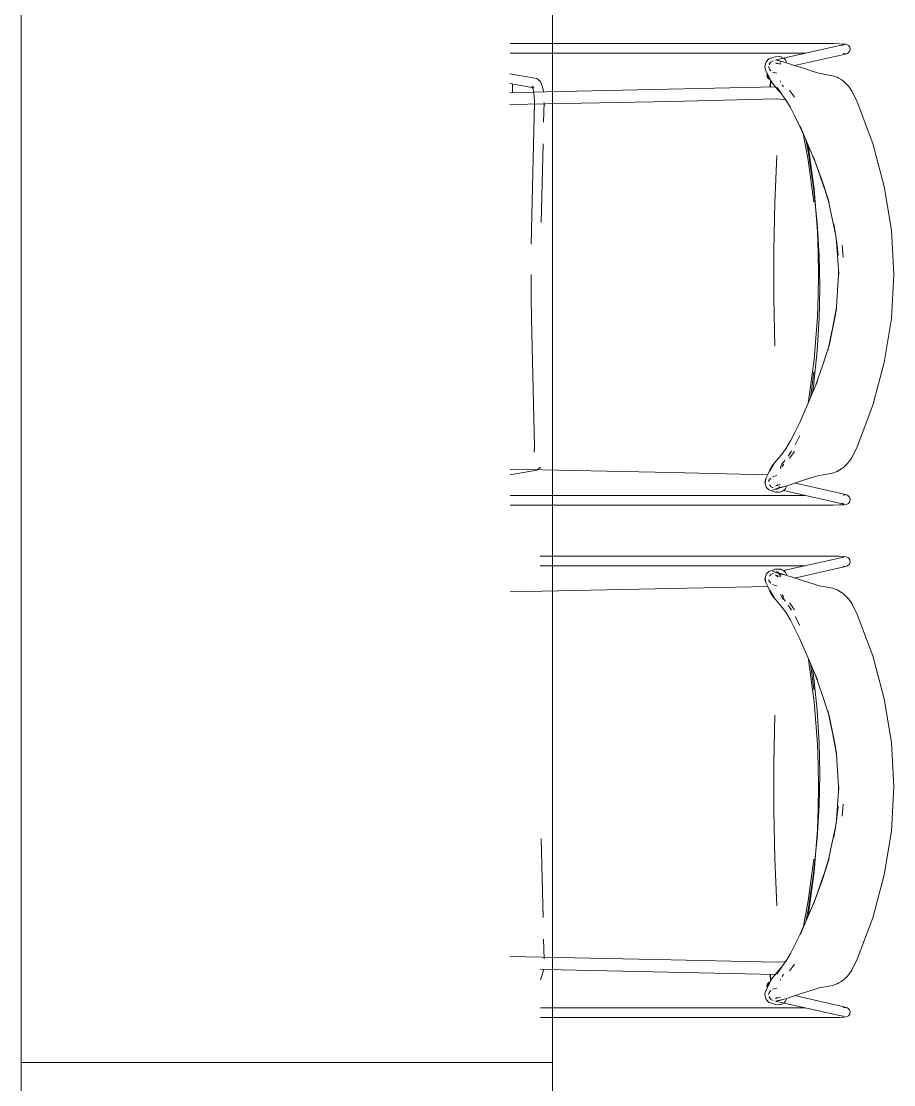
# Model space of a CAD drawing. Header units: millimetres. Extents: x 155927 to 317870, y -36033 to 97293.
# Drawn here: x 181069 to 182054, y 20956 to 22156 of the extents above; entities that cross this region are included whole.
import ezdxf

# ---------------------------------------------------------------- set-up
doc = ezdxf.new("R2010")
doc.units = ezdxf.units.MM
doc.header["$MEASUREMENT"] = 0
doc.layers.add('G-IMPT', color=8, linetype='CONTINUOUS', lineweight=9)
doc.layers.add('I-FURN', color=8, linetype='CONTINUOUS', lineweight=9)

msp = doc.modelspace()

# ---------------------------------------------------------------- linework, layer by layer
at = {"layer": 'G-IMPT'}
for p, q in [((181620.6, 22131.3), (181979.2, 22131.3)), ((181924.2, 22113.7), (181997.7, 22130.2)), ((181985.5, 22131.3), (181979.2, 22131.3)), ((181985.5, 22131.3), (181992.7, 22131.1)), ((181992.7, 22131.1), (181997.9, 22130.8)), ((181997.7, 22130.2), (181995.5, 22129.2)), ((181995.7, 22129.4), (181995.5, 22129.2)), ((181997.9, 22130.8), (182000.3, 22130.5)), ((182000.3, 22130.5), (182002.7, 22129.3)), ((182002.7, 22129.3), (182004.2, 22127.2)), ((181620.6, 22120.5), (181954.2, 22120.5)), ((181920.5, 22116.5), (181917.3, 22115.5)), ((181920.5, 22116.5), (181924.6, 22116.7)), ((181926.3, 22116.4), (181924.6, 22116.7)), ((181926.3, 22116.4), (181926.6, 22116.4)), ((181926.6, 22116.4), (181929.5, 22114.9)), ((181999.2, 22119.4), (181941.7, 22106.5)), ((181996.9, 22120.1), (181999.5, 22119.7)), ((181997.1, 22120), (181999.5, 22119.7)), ((181999.2, 22119.4), (182001.7, 22120.2)), ((182003.5, 22122), (182001.7, 22120.2)), ((182001.7, 22120.2), (182002, 22120.5)), ((182003.5, 22122), (182003.8, 22122.4)), ((182004.5, 22124.5), (182003.8, 22122.4)), ((182004.5, 22124.5), (182004.2, 22127.2)), ((181909.5, 22109.6), (181908.3, 22105.3)), ((181909.1, 22101.3), (181908.3, 22105.3)), ((181909.9, 22110.9), (181909.5, 22109.6)), ((181913, 22114.1), (181909.9, 22110.9)), ((181912.5, 22105.6), (181912.7, 22105)), ((181913.1, 22103.1), (181912.7, 22105)), ((181913, 22114.1), (181917.3, 22115.5)), ((181914.2, 22109.2), (181913.1, 22107.5)), ((181913.1, 22107.5), (181913.8, 22108.6)), ((181913.3, 22108.1), (181915.4, 22110.8)), ((181914.2, 22109.2), (181913.8, 22108.6)), ((181917.7, 22111.9), (181916.1, 22111.1)), ((181917.3, 22111.5), (181916.1, 22111.1)), ((181927.7, 22111.1), (181920.2, 22112.9)), ((181920.2, 22112.9), (181928.4, 22110.8)), ((181920.3, 22109.7), (181922.4, 22108.7)), ((181920.3, 22109.7), (181925.8, 22108.1)), ((181921.3, 22113.1), (181923.2, 22113.5)), ((181924.8, 22111.9), (181921.6, 22113.5)), ((181923.7, 22112.1), (181921.6, 22113.5)), ((181922.7, 22108.4), (181921.6, 22109.4)), ((181921.6, 22109.4), (181922.4, 22108.7)), ((181922.7, 22108.4), (181922.1, 22109.1)), ((181924.8, 22111.9), (181922.6, 22112.7)), ((181922.6, 22112.7), (181928.4, 22110.8)), ((181923.7, 22112.1), (181924.2, 22111.7)), ((181926.1, 22108.9), (181925.4, 22110.3)), ((181927.7, 22111.1), (181939.5, 22107.3)), ((181929.7, 22114.8), (181929.5, 22114.9)), ((181929.7, 22114.8), (181931.6, 22112.9)), ((181932.7, 22110.4), (181931.6, 22112.9)), ((181931.7, 22112.7), (181931.6, 22112.9)), ((181932.8, 22110.3), (181931.6, 22112.9)), ((181931.7, 22112.7), (181932.8, 22110.3)), ((181932.7, 22110.4), (181932.8, 22110.3)), ((181939.5, 22107.3), (181952, 22103.4)), ((181650.8, 22092), (181620.3, 22097.3)), ((181909.1, 22101.3), (181913.5, 22092.8)), ((181914.8, 22090), (181912.5, 22094.8)), ((181912.5, 22094.8), (181913.5, 22092.8)), ((181913.4, 22102.5), (181913.1, 22103.1)), ((181913.4, 22102.5), (181915, 22100.7)), ((181917, 22099.2), (181921.7, 22097.9)), ((181952, 22103.4), (181963.9, 22099.5)), ((181969.6, 22097.8), (181963.9, 22099.5)), ((181978.8, 22096.2), (181969.6, 22097.8)), ((181978.8, 22096.2), (181984.8, 22095.1)), ((181989.8, 22093.3), (181984.8, 22095.1)), ((181989.8, 22093.3), (181992, 22092.1)), ((181994.6, 22090.6), (181992, 22092.1)), ((181647.6, 22081.5), (181620.3, 22086.3)), ((181623.2, 22085.8), (181623.2, 22075.7)), ((181647.1, 22078.5), (181645.5, 22083.1)), ((181645.5, 22083.1), (181647, 22081.2)), ((181647.6, 22081.5), (181645.7, 22082.4)), ((181645.7, 22082.4), (181647, 22081.2)), ((181650.8, 22092), (181652.9, 22090.5)), ((181652.9, 22090.5), (181655, 22088.6)), ((181655.9, 22086.4), (181655, 22088.6)), ((181657.8, 22080.9), (181655.9, 22086.4)), ((181658.3, 22076.7), (181657.8, 22080.9)), ((181920.7, 22082.5), (181747.7, 22078.7)), ((181914.2, 22082.3), (181914.6, 22090.4)), ((181915, 22089.6), (181914.6, 22082.3)), ((181915, 22089.6), (181914.7, 22083.4)), ((181914.8, 22090), (181916.7, 22086.9)), ((181916.7, 22086.9), (181921, 22081.5)), ((181923.9, 22078.3), (181921, 22081.5)), ((181921.9, 22082.3), (181927, 22074.5)), ((181921.9, 22082.3), (181927.5, 22074.1)), ((181926.2, 22087.9), (181925.6, 22089.3)), ((181927.9, 22084.7), (181928.9, 22083.1)), ((181929.3, 22082.5), (181928.9, 22083.1)), ((181995, 22090.3), (181994.6, 22090.6)), ((181995, 22090.3), (181997, 22088.8)), ((181997, 22088.8), (181999.4, 22086.6)), ((181999.4, 22086.6), (182001.2, 22084.7)), ((182003, 22082.7), (182001.2, 22084.7)), ((182006.4, 22077.8), (182003, 22082.7)), ((181620.3, 22075.9), (181661.2, 22076.8)), ((181648, 22071.6), (181647.1, 22078.5)), ((181648.1, 22065.2), (181648, 22071.6)), ((181661.2, 22076.8), (181747.7, 22078.7)), ((181921.2, 22068.8), (181802.4, 22066.1)), ((181929.6, 22068.4), (181921.2, 22068.8)), ((181923.9, 22078.3), (181927.5, 22074.1)), ((181927, 22074.5), (181932.4, 22067.2)), ((181932.5, 22067.7), (181929.6, 22068.4)), ((181936.3, 22078.6), (181936.7, 22078.1)), ((181936.7, 22078.1), (181941.9, 22070.8)), ((182006.4, 22077.8), (182006.6, 22077.5)), ((182009.7, 22071.9), (182006.6, 22077.5)), ((182012.6, 22065.5), (182009.7, 22071.9)), ((181620.3, 22062.5), (181802.4, 22066.1)), ((181648.1, 22065.2), (181644.9, 21921)), ((181648.3, 22064.9), (181644.9, 21921)), ((181659, 22064.8), (181658.5, 22042.7)), ((181937.3, 22059), (181931.9, 22067.9)), ((181932.4, 22067.2), (181931.9, 22067.9)), ((181942.7, 22048.5), (181937.3, 22059)), ((182030.2, 22018.6), (182012.6, 22065.5)), ((181942.7, 22048.5), (181948, 22037.9)), ((181952.1, 22028.6), (181948, 22037.9)), ((181952.1, 22028.6), (181948.1, 22038)), ((181965.3, 21998), (181948.1, 22038)), ((181957.3, 21999.6), (181951.5, 22029.9)), ((181951.5, 22029.9), (181957.3, 21999.7)), ((181957.5, 22007.8), (181954.5, 22022.9)), ((181658, 22018.3), (181655.9, 21929.4)), ((181957.5, 22014.2), (181956.9, 22017.3)), ((181963.9, 21966.9), (181957.5, 22014.2)), ((182043.2, 21970.2), (182030.2, 22018.6)), ((181921.7, 22005.1), (181919.6, 21951.9)), ((181963.8, 21952.5), (181957.3, 21999.7)), ((181957.3, 21999.6), (181963.8, 21952.5)), ((181957.5, 22007.8), (181963.4, 21968.7)), ((181963.1, 22003.7), (181965.3, 21998)), ((181963.1, 22003.7), (181965.2, 21998)), ((181965.2, 21998), (181973.2, 21976.5)), ((181965.3, 21998), (181979.4, 21956.8)), ((181965.3, 21998), (181973.2, 21976.5)), ((181979.4, 21956.8), (181973.2, 21976.5)), ((181973.2, 21976.5), (181979.2, 21956.8)), ((181963.4, 21968.7), (181967.5, 21928.9)), ((181967.8, 21919), (181963.9, 21966.9)), ((182043.2, 21970.2), (182051.3, 21920.8)), ((181918.6, 21897.9), (181919.6, 21951.9)), ((181980.8, 21951.6), (181979.2, 21956.8)), ((181988.6, 21914.3), (181979.4, 21956.8)), ((181979.4, 21956.8), (181980.8, 21951.6)), ((181967.5, 21928.9), (181969.6, 21891.8)), ((181986.2, 21928.1), (181987.5, 21920.9)), ((181986.2, 21928.1), (181988.3, 21914)), ((181644.8, 21920.9), (181644.6, 21905.1)), ((181967.8, 21919), (181968.7, 21895)), ((181988.3, 21914), (181989.9, 21903)), ((181988.6, 21914.3), (181991, 21892.7)), ((181988.6, 21914.3), (181989.9, 21903)), ((182053.9, 21870.9), (182051.3, 21920.8)), ((181991.7, 21870.9), (181989.4, 21907.9)), ((181989.4, 21907.9), (181989.9, 21903)), ((181991, 21892.7), (181989.9, 21903)), ((181996.4, 21893.8), (181995.8, 21904)), ((181995.8, 21904), (181996.6, 21890.4)), ((181918.6, 21897.9), (181918.6, 21843.9)), ((181968.7, 21895), (181969, 21870.9)), ((181969.6, 21891.8), (181969.9, 21875.5)), ((181991.7, 21870.9), (181991.5, 21878.4)), ((181991.6, 21870.9), (181991.5, 21878.4)), ((181644.5, 21845.8), (181644.3, 21870.9)), ((181969, 21870.9), (181968.7, 21846.8)), ((181969.9, 21875.5), (181970.3, 21856.7)), ((181989.2, 21834), (181991.6, 21870.9)), ((182053.9, 21870.9), (182051.3, 21821)), ((181969.9, 21837.8), (181970.3, 21856.7)), ((181644.9, 21821), (181644.5, 21845.8)), ((181919.6, 21790), (181918.6, 21843.9)), ((181967.8, 21822.8), (181968.7, 21846.8)), ((181969.9, 21837.8), (181969.6, 21821.6)), ((181989.4, 21834), (181988.2, 21827.6)), ((181989.2, 21834), (181988.7, 21828.6)), ((181989.4, 21834), (181989, 21830.5)), ((181648.1, 21676.7), (181644.9, 21821)), ((181963.9, 21775), (181967.8, 21822.8)), ((181967.5, 21784.5), (181969.6, 21821.6)), ((181979.4, 21785), (181988.6, 21827.5)), ((181988.2, 21827.6), (181981.3, 21792.1)), ((181981.3, 21792.1), (181988.6, 21827.5)), ((182043.2, 21771.6), (182051.3, 21821)), ((181981.3, 21792.1), (181979, 21785.1)), ((181979.4, 21785), (181981.3, 21792.1)), ((181967.5, 21784.5), (181963.4, 21744.7)), ((181973.8, 21768.9), (181979, 21785.1)), ((181963.9, 21775), (181957.5, 21727.7)), ((181973.8, 21768.9), (181965.3, 21743.9)), ((182030.2, 21723.2), (182043.2, 21771.6)), ((181959.7, 21731.3), (181963.8, 21760.9)), ((181959.7, 21731.3), (181963.8, 21760.9)), ((181948, 21703.9), (181967.8, 21750.3)), ((181962.2, 21737.1), (181963.4, 21744.7)), ((181965.3, 21743.9), (181967.8, 21750.3)), ((181957.5, 21727.7), (181957.1, 21725.1)), ((182030.2, 21723.2), (182012.6, 21676.4)), ((181948, 21703.9), (181942.7, 21693.3)), ((181942.7, 21693.3), (181937.3, 21682.9)), ((181942.5, 21678.5), (181948, 21688.9)), ((181948, 21688.9), (181943, 21679.4)), ((181648.1, 21676.7), (181648, 21670.3)), ((181927, 21667.3), (181932.4, 21674.6)), ((181931.9, 21673.9), (181937.3, 21682.9)), ((181931.9, 21673.9), (181932.4, 21674.6)), ((181942.5, 21678.5), (181943, 21679.4)), ((182012.6, 21676.4), (182009.7, 21670)), ((181916.7, 21654.9), (181921, 21660.4)), ((181921, 21660.4), (181923.9, 21663.6)), ((181927, 21667.3), (181923.9, 21663.6)), ((181929.2, 21658.4), (181931.2, 21661.5)), ((181930.8, 21660.9), (181929.2, 21658.4)), ((181930.8, 21660.9), (181931.2, 21661.5)), ((181934.5, 21665.7), (181938.4, 21671.7)), ((181934.5, 21665.7), (181937.2, 21669.7)), ((181936.3, 21663.2), (181936.7, 21663.7)), ((181941.9, 21671), (181936.7, 21663.7)), ((181938.4, 21671.7), (181937.2, 21669.7)), ((182003, 21659.2), (182006.4, 21664)), ((182006.6, 21664.3), (182006.4, 21664)), ((182006.6, 21664.3), (182009.7, 21670)), ((181802.4, 21647.2), (181620.6, 21650.9)), ((181620.6, 21644.6), (181650.8, 21649.9)), ((181652.9, 21651.3), (181650.8, 21649.9)), ((181655, 21653.3), (181652.9, 21651.3)), ((181914.8, 21651.8), (181912.2, 21645.7)), ((181918.8, 21657.3), (181914, 21649)), ((181916.5, 21653.7), (181914, 21649)), ((181914.8, 21651.8), (181916.7, 21654.9)), ((181916.5, 21653.7), (181918.8, 21657.3)), ((181925.9, 21653.4), (181927.9, 21657.2)), ((181927.6, 21656.6), (181925.9, 21653.4)), ((181926.8, 21653), (181926, 21651.8)), ((181927.6, 21656.6), (181929.3, 21659.3)), ((181927.6, 21656.6), (181928.9, 21658.8)), ((181927.6, 21656.6), (181927.9, 21657.2)), ((181927.7, 21654.2), (181929.8, 21656.7)), ((181928.9, 21658.8), (181929.3, 21659.3)), ((181984.8, 21646.7), (181989.8, 21648.5)), ((181995, 21651.5), (181989.8, 21648.5)), ((181992, 21649.7), (181989.8, 21648.5)), ((181990.8, 21649.1), (181989.8, 21648.5)), ((181990.8, 21649.1), (181995, 21651.5)), ((181994.6, 21651.3), (181992, 21649.7)), ((181995, 21651.5), (181994.6, 21651.3)), ((181995, 21651.5), (181997, 21653)), ((181997, 21653), (181998.9, 21654.8)), ((181999.4, 21655.2), (181998.9, 21654.8)), ((181999.4, 21655.2), (182001.2, 21657.1)), ((182003, 21659.2), (182001.2, 21657.1)), ((181911.8, 21644.8), (181802.4, 21647.2)), ((181908.3, 21636.5), (181909.6, 21640.2)), ((181908.3, 21636.5), (181909.5, 21632.3)), ((181908.8, 21635.1), (181909.6, 21640.2)), ((181908.8, 21635.1), (181909.2, 21639.7)), ((181909.2, 21639.7), (181912.2, 21645.7)), ((181912.7, 21636.8), (181912.9, 21638.4)), ((181913.4, 21639.4), (181912.9, 21638.4)), ((181913.4, 21639.4), (181914.9, 21641)), ((181916.9, 21642.6), (181921.7, 21643.9)), ((181952, 21638.5), (181930.8, 21631.7)), ((181963.9, 21642.3), (181952, 21638.5)), ((181969.6, 21644), (181963.9, 21642.3)), ((181969.6, 21644), (181978.8, 21645.6)), ((181978.8, 21645.6), (181984.8, 21646.7)), ((181909.5, 21632.3), (181909.9, 21630.9)), ((181909.9, 21630.9), (181913, 21627.7)), ((181917.3, 21626.3), (181913, 21627.7)), ((181913.5, 21633.3), (181915.5, 21631)), ((181917.3, 21630.3), (181916, 21630.8)), ((181916, 21630.8), (181917.7, 21630)), ((181917, 21627.5), (181924.8, 21629.9)), ((181917, 21627.5), (181922.6, 21629.1)), ((181917.3, 21626.3), (181920.5, 21625.3)), ((181920.2, 21629), (181928.4, 21631.1)), ((181920.2, 21629), (181927.1, 21630.7)), ((181920.4, 21632.2), (181925.8, 21633.7)), ((181920.4, 21632.2), (181922.7, 21633.4)), ((181920.5, 21625.3), (181923.3, 21625.2)), ((181923.2, 21628.4), (181921.3, 21628.8)), ((181921.6, 21632.4), (181923.1, 21633.8)), ((181921.6, 21632.4), (181922.7, 21633.4)), ((181921.6, 21628.4), (181924.8, 21629.9)), ((181921.6, 21628.4), (181923.7, 21629.7)), ((181923.1, 21633.8), (181922.1, 21632.8)), ((181922.6, 21629.1), (181930.8, 21631.7)), ((181923.3, 21625.2), (181924.6, 21625.1)), ((181923.7, 21629.7), (181925.4, 21631.5)), ((181926.3, 21625.4), (181924.6, 21625.1)), ((181926.3, 21625.4), (181929.7, 21627.1)), ((181926.3, 21625.4), (181929.5, 21626.9)), ((181926.3, 21625.4), (181926.6, 21625.5)), ((181929.7, 21627.1), (181926.6, 21625.5)), ((181928.4, 21631.1), (181927.1, 21630.7)), ((181929.5, 21626.9), (181931.6, 21629)), ((181931.2, 21628.7), (181929.5, 21626.9)), ((181929.7, 21627.1), (181929.5, 21626.9)), ((181997.6, 21611.6), (181929.5, 21627)), ((181931.2, 21628.7), (181929.7, 21627.1)), ((181931.7, 21629.2), (181931.6, 21629)), ((181932.7, 21631.4), (181931.7, 21629.2)), ((181932.7, 21631.4), (181932.8, 21631.5)), ((181943, 21635.1), (181999.2, 21622.4)), ((181954.2, 21621.4), (181620.6, 21621.4)), ((181997.6, 21611.6), (181995.5, 21612.6)), ((181995.5, 21612.6), (181995.7, 21612.4)), ((181996.9, 21621.7), (181999.5, 21622.2)), ((181997.1, 21621.9), (181999.5, 21622.2)), ((181999.2, 21622.4), (182001.7, 21621.6)), ((182000.3, 21611.3), (182002.7, 21612.5)), ((182001.7, 21621.6), (182002, 21621.3)), ((182003.8, 21619.5), (182002, 21621.3)), ((182002.7, 21612.5), (182004.2, 21614.7)), ((182003.8, 21619.5), (182004.5, 21617.3)), ((182004.2, 21614.7), (182004.5, 21617.3)), ((181620.6, 21610.5), (181979.2, 21610.5)), ((181979.2, 21610.5), (181985.5, 21610.6)), ((181992.7, 21610.7), (181985.5, 21610.6)), ((181997.9, 21611), (181992.7, 21610.7)), ((182000.3, 21611.3), (181997.9, 21611)), ((181654.6, 21553), (181979.2, 21553)), ((181979.2, 21553), (181985.5, 21552.9)), ((181992.7, 21552.8), (181985.5, 21552.9)), ((181997.9, 21552.5), (181992.7, 21552.8)), ((182000.3, 21552.2), (181997.9, 21552.5)), ((182000.3, 21552.2), (182002.7, 21551)), ((181954.2, 21542.1), (181654.6, 21542.1)), ((181997.6, 21551.9), (181929.5, 21536.6)), ((181941.9, 21528.2), (181999.2, 21541.1)), ((181997.6, 21551.9), (181995.5, 21550.9)), ((181995.5, 21550.9), (181995.7, 21551.1)), ((181996.9, 21541.8), (181999.5, 21541.3)), ((181997.1, 21541.7), (181999.5, 21541.3)), ((181999.2, 21541.1), (182001.7, 21541.9)), ((182001.7, 21541.9), (182002, 21542.2)), ((182003.8, 21544), (182002, 21542.2)), ((182002.7, 21551), (182004.2, 21548.8)), ((182003.8, 21544), (182004.5, 21546.2)), ((182004.2, 21548.8), (182004.5, 21546.2)), ((181908.3, 21527), (181909.5, 21531.2)), ((181908.8, 21528.4), (181909.6, 21523.3)), ((181908.8, 21528.4), (181909.2, 21523.8)), ((181909.5, 21531.2), (181909.9, 21532.6)), ((181909.9, 21532.6), (181913, 21535.8)), ((181917.3, 21537.2), (181913, 21535.8)), ((181913.5, 21530.2), (181915.5, 21532.5)), ((181916, 21532.7), (181917.7, 21533.5)), ((181917.3, 21533.2), (181916, 21532.7)), ((181917, 21536), (181922.6, 21534.4)), ((181917, 21536), (181924.8, 21533.6)), ((181917.3, 21537.2), (181920.5, 21538.2)), ((181920.2, 21534.5), (181928.4, 21532.4)), ((181920.2, 21534.5), (181927.1, 21532.8)), ((181920.4, 21531.3), (181922.7, 21530.1)), ((181920.4, 21531.3), (181925.8, 21529.8)), ((181920.5, 21538.2), (181923.3, 21538.3)), ((181923.2, 21535.1), (181921.3, 21534.7)), ((181921.6, 21535.1), (181923.7, 21533.8)), ((181921.6, 21535.1), (181924.8, 21533.6)), ((181921.6, 21531.1), (181922.7, 21530.1)), ((181921.6, 21531.1), (181923.1, 21529.7)), ((181923.1, 21529.7), (181922.1, 21530.7)), ((181922.6, 21534.4), (181930.8, 21531.8)), ((181923.3, 21538.3), (181924.6, 21538.4)), ((181923.7, 21533.8), (181925.4, 21532)), ((181926.3, 21538.1), (181924.6, 21538.4)), ((181926.4, 21530.2), (181925.4, 21532)), ((181926.3, 21538.1), (181929.7, 21536.4)), ((181926.3, 21538.1), (181926.6, 21538)), ((181926.3, 21538.1), (181929.5, 21536.6)), ((181929.7, 21536.4), (181926.6, 21538)), ((181928.4, 21532.4), (181927.1, 21532.8)), ((181931.2, 21534.8), (181929.5, 21536.6)), ((181929.7, 21536.4), (181929.5, 21536.6)), ((181929.5, 21536.6), (181931.6, 21534.5)), ((181931.2, 21534.8), (181929.7, 21536.4)), ((181952, 21525), (181930.8, 21531.8)), ((181931.7, 21534.3), (181931.6, 21534.5)), ((181932.7, 21532.1), (181931.7, 21534.3)), ((181932.7, 21532.1), (181932.8, 21532)), ((181802.4, 21516.3), (181620.6, 21512.6)), ((181911.8, 21518.7), (181802.4, 21516.3)), ((181908.3, 21527), (181909.6, 21523.3)), ((181909.2, 21523.8), (181912.2, 21517.8)), ((181914.8, 21511.7), (181912.2, 21517.8)), ((181912.7, 21526.7), (181912.9, 21525.1)), ((181913.4, 21524.2), (181912.9, 21525.1)), ((181913.4, 21524.2), (181914.9, 21522.5)), ((181916.9, 21520.9), (181921.7, 21519.6)), ((181963.9, 21521.2), (181952, 21525)), ((181969.6, 21519.5), (181963.9, 21521.2)), ((181969.6, 21519.5), (181978.8, 21517.9)), ((181978.8, 21517.9), (181984.8, 21516.8)), ((181984.8, 21516.8), (181989.8, 21515)), ((181916.5, 21509.8), (181914, 21514.5)), ((181918.8, 21506.2), (181914, 21514.5)), ((181914.8, 21511.7), (181916.7, 21508.6)), ((181916.5, 21509.8), (181918.8, 21506.2)), ((181916.7, 21508.6), (181921, 21503.1)), ((181927.6, 21506.9), (181925.9, 21510.1)), ((181925.9, 21510.1), (181927.9, 21506.3)), ((181927.6, 21506.9), (181927.9, 21506.3)), ((181927.6, 21506.9), (181928.9, 21504.7)), ((181927.6, 21506.9), (181929.3, 21504.2)), ((181927.7, 21509.3), (181929.8, 21506.8)), ((181928.9, 21504.7), (181929.3, 21504.2)), ((181930.8, 21502.6), (181929.2, 21505.1)), ((181929.2, 21505.1), (181931.2, 21502)), ((181990.8, 21514.4), (181989.8, 21515)), ((181995, 21512), (181989.8, 21515)), ((181992, 21513.8), (181989.8, 21515)), ((181990.8, 21514.4), (181995, 21512)), ((181994.6, 21512.2), (181992, 21513.8)), ((181995, 21512), (181994.6, 21512.2)), ((181995, 21512), (181997, 21510.5)), ((181997, 21510.5), (181998.9, 21508.7)), ((181999.4, 21508.3), (181998.9, 21508.7)), ((181999.4, 21508.3), (182001.2, 21506.4)), ((182003, 21504.3), (182001.2, 21506.4)), ((182003, 21504.3), (182006.4, 21499.5)), ((181921, 21503.1), (181923.9, 21499.9)), ((181927, 21496.2), (181923.9, 21499.9)), ((181927, 21496.2), (181932.4, 21488.9)), ((181930.8, 21502.6), (181931.2, 21502)), ((181934.5, 21497.8), (181938.4, 21491.8)), ((181934.5, 21497.8), (181937.2, 21493.8)), ((181936.3, 21500.3), (181936.7, 21499.8)), ((181941.9, 21492.5), (181936.7, 21499.8)), ((181938.4, 21491.8), (181937.2, 21493.8)), ((182006.6, 21499.2), (182006.4, 21499.5)), ((182006.6, 21499.2), (182009.7, 21493.5)), ((182012.6, 21487.1), (182009.7, 21493.5)), ((181931.9, 21489.6), (181932.4, 21488.9)), ((181931.9, 21489.6), (181937.3, 21480.6)), ((181942.7, 21470.2), (181937.3, 21480.6)), ((181942.5, 21485), (181948, 21474.6)), ((181942.5, 21485), (181943, 21484.1)), ((181948, 21474.6), (181943, 21484.1)), ((182030.2, 21440.3), (182012.6, 21487.1)), ((181948, 21459.6), (181942.7, 21470.2)), ((181948, 21459.6), (181967.8, 21413.2)), ((181957.5, 21435.8), (181957.1, 21438.4)), ((181963.9, 21388.5), (181957.5, 21435.8)), ((181959.7, 21432.2), (181963.8, 21402.6)), ((181959.7, 21432.2), (181963.8, 21402.6)), ((182030.2, 21440.3), (182043.2, 21391.9)), ((181962.2, 21426.4), (181963.4, 21418.8)), ((181967.5, 21379), (181963.4, 21418.8)), ((181973.8, 21394.6), (181965.3, 21419.6)), ((181965.3, 21419.6), (181967.8, 21413.2)), ((181963.9, 21388.5), (181967.8, 21340.7)), ((181973.8, 21394.6), (181979, 21378.4)), ((182043.2, 21391.9), (182051.3, 21342.5)), ((181919.6, 21373.5), (181918.6, 21319.6)), ((181967.5, 21379), (181969.6, 21341.9)), ((181981.3, 21371.4), (181979, 21378.4)), ((181979.4, 21378.5), (181981.3, 21371.4)), ((181979.4, 21378.5), (181988.6, 21336)), ((181988.2, 21335.9), (181981.3, 21371.4)), ((181981.3, 21371.4), (181988.6, 21336)), ((181967.8, 21340.7), (181968.7, 21316.7)), ((181969.9, 21325.7), (181969.6, 21341.9)), ((182053.9, 21292.6), (182051.3, 21342.5)), ((181969.9, 21325.7), (181970.3, 21306.8)), ((181989.4, 21329.5), (181988.2, 21335.9)), ((181989.2, 21329.5), (181988.8, 21333.7)), ((181989.4, 21329.5), (181989, 21333)), ((181989.2, 21329.5), (181991.6, 21292.6)), ((181918.6, 21265.6), (181918.6, 21319.6)), ((181969, 21292.6), (181968.7, 21316.7)), ((181969.9, 21288), (181970.3, 21306.8)), ((181968.7, 21268.5), (181969, 21292.6)), ((181991.7, 21292.6), (181989.4, 21255.6)), ((181991.7, 21292.6), (181991.5, 21285.1)), ((181991.6, 21292.6), (181991.5, 21285.1)), ((182053.9, 21292.6), (182051.3, 21242.7)), ((181969.6, 21271.7), (181969.9, 21288)), ((181918.6, 21265.6), (181919.6, 21211.6)), ((181967.5, 21234.6), (181969.6, 21271.7)), ((181967.8, 21244.5), (181968.7, 21268.5)), ((181988.6, 21249.2), (181991, 21270.8)), ((181991, 21270.8), (181989.9, 21260.5)), ((181995.8, 21259.5), (181996.6, 21273.1)), ((181996.4, 21269.1), (181995.8, 21259.5)), ((181988.3, 21249.5), (181989.9, 21260.5)), ((181988.6, 21249.2), (181989.9, 21260.5)), ((181989.4, 21255.6), (181989.9, 21260.5)), ((181967.8, 21244.5), (181963.9, 21196.6)), ((181988.6, 21249.2), (181979.4, 21206.7)), ((181986.2, 21235.4), (181988.3, 21249.5)), ((181986.2, 21235.4), (181987.5, 21242.6)), ((182043.2, 21193.3), (182051.3, 21242.7)), ((181658, 21145.2), (181655.9, 21234.1)), ((181963.4, 21194.8), (181967.5, 21234.6)), ((181921.7, 21158.4), (181919.6, 21211.6)), ((181957.3, 21163.9), (181963.8, 21211)), ((181963.8, 21211), (181957.3, 21163.8)), ((181965.3, 21165.5), (181979.4, 21206.7)), ((181979.4, 21206.7), (181973.2, 21187)), ((181973.2, 21187), (181979.2, 21206.7)), ((181980.8, 21211.9), (181979.2, 21206.7)), ((181979.4, 21206.7), (181980.8, 21211.9)), ((181963.9, 21196.6), (181957.5, 21149.3)), ((181957.5, 21155.7), (181963.4, 21194.8)), ((182043.2, 21193.3), (182030.2, 21144.9)), ((181965.2, 21165.5), (181973.2, 21187)), ((181965.3, 21165.5), (181973.2, 21187)), ((181965.3, 21165.5), (181948.1, 21125.5)), ((181957.3, 21163.9), (181951.5, 21133.6)), ((181951.5, 21133.6), (181957.3, 21163.8)), ((181963.1, 21159.8), (181965.3, 21165.5)), ((181963.1, 21159.8), (181965.2, 21165.5)), ((181957.5, 21155.7), (181954.5, 21140.6)), ((181957.5, 21149.3), (181956.9, 21146.2)), ((182030.2, 21144.9), (182012.6, 21098)), ((181952.1, 21134.9), (181948, 21125.6)), ((181952.1, 21134.9), (181948.1, 21125.5)), ((181659, 21098.7), (181658.5, 21120.8)), ((181942.7, 21115), (181948, 21125.6)), ((181942.7, 21115), (181937.3, 21104.5)), ((181620.3, 21101), (181802.4, 21097.4)), ((181921.2, 21094.7), (181802.4, 21097.4)), ((181927, 21089), (181932.4, 21096.3)), ((181937.3, 21104.5), (181931.9, 21095.6)), ((181932.4, 21096.3), (181931.9, 21095.6)), ((182012.6, 21098), (182009.7, 21091.6)), ((181654.9, 21086.8), (181661.2, 21086.7)), ((181658.3, 21086.8), (181657.8, 21082.6)), ((181661.2, 21086.7), (181747.7, 21084.8)), ((181920.7, 21081), (181747.7, 21084.8)), ((181923.9, 21085.2), (181921, 21082)), ((181929.6, 21095.1), (181921.2, 21094.7)), ((181921.9, 21081.2), (181927.5, 21089.4)), ((181921.9, 21081.2), (181927, 21089)), ((181923.9, 21085.2), (181927.5, 21089.4)), ((181932.5, 21095.8), (181929.6, 21095.1)), ((181936.3, 21084.9), (181936.7, 21085.4)), ((181936.7, 21085.4), (181941.9, 21092.7)), ((182006.4, 21085.7), (182003, 21080.8)), ((182006.4, 21085.7), (182006.6, 21086)), ((182009.7, 21091.6), (182006.6, 21086)), ((181655.9, 21077.1), (181655, 21074.9)), ((181657.8, 21082.6), (181655.9, 21077.1)), ((181914.8, 21073.5), (181912.5, 21068.7)), ((181914.2, 21081.2), (181914.6, 21073.1)), ((181915, 21073.9), (181914.6, 21081.2)), ((181915, 21073.9), (181914.6, 21081.2)), ((181914.8, 21073.5), (181916.7, 21076.6)), ((181916.7, 21076.6), (181921, 21082)), ((181926.2, 21075.6), (181925.6, 21074.2)), ((181927.9, 21078.8), (181928.9, 21080.4)), ((181929.3, 21081), (181928.9, 21080.4)), ((181994.6, 21072.9), (181992, 21071.4)), ((181995, 21073.2), (181994.6, 21072.9)), ((181995, 21073.2), (181997, 21074.7)), ((181997, 21074.7), (181999.4, 21076.9)), ((181999.4, 21076.9), (182001.2, 21078.8)), ((182003, 21080.8), (182001.2, 21078.8)), ((181909.1, 21062.2), (181908.3, 21058.2)), ((181909.1, 21062.2), (181913.5, 21070.7)), ((181912.5, 21068.7), (181913.5, 21070.7)), ((181913.1, 21060.4), (181912.7, 21058.5)), ((181913.4, 21061), (181913.1, 21060.4)), ((181913.4, 21061), (181915, 21062.8)), ((181917, 21064.3), (181921.7, 21065.6)), ((181939.5, 21056.2), (181952, 21060.1)), ((181952, 21060.1), (181963.9, 21064)), ((181969.6, 21065.7), (181963.9, 21064)), ((181978.8, 21067.3), (181969.6, 21065.7)), ((181978.8, 21067.3), (181984.8, 21068.4)), ((181989.8, 21070.2), (181984.8, 21068.4)), ((181989.8, 21070.2), (181992, 21071.4)), ((181909.5, 21053.9), (181908.3, 21058.2)), ((181909.9, 21052.6), (181909.5, 21053.9)), ((181913, 21049.4), (181909.9, 21052.6)), ((181912.5, 21057.9), (181912.7, 21058.5)), ((181913, 21049.4), (181917.3, 21048)), ((181914.2, 21054.3), (181913.1, 21056)), ((181913.1, 21056), (181913.8, 21054.9)), ((181913.3, 21055.4), (181915.4, 21052.7)), ((181914.2, 21054.3), (181913.8, 21054.9)), ((181917.3, 21052), (181916.1, 21052.4)), ((181917.7, 21051.6), (181916.1, 21052.4)), ((181920.5, 21047), (181917.3, 21048)), ((181920.2, 21050.6), (181928.4, 21052.7)), ((181927.7, 21052.4), (181920.2, 21050.6)), ((181920.3, 21053.8), (181925.8, 21055.4)), ((181920.3, 21053.8), (181922.4, 21054.8)), ((181921.3, 21050.5), (181923.2, 21050)), ((181922.7, 21055.1), (181921.6, 21054.1)), ((181921.6, 21054.1), (181922.4, 21054.8)), ((181924.8, 21051.6), (181921.6, 21050)), ((181923.7, 21051.4), (181921.6, 21050)), ((181922.7, 21055.1), (181922.1, 21054.4)), ((181922.6, 21050.8), (181928.4, 21052.7)), ((181924.8, 21051.6), (181922.6, 21050.8)), ((181924.7, 21049.7), (181997.7, 21033.3)), ((181926.6, 21047.1), (181929.5, 21048.6)), ((181927.7, 21052.4), (181939.5, 21056.2)), ((181929.7, 21048.7), (181929.5, 21048.6)), ((181929.7, 21048.7), (181931.6, 21050.6)), ((181932.8, 21053.2), (181931.6, 21050.6)), ((181932.7, 21053.1), (181931.6, 21050.6)), ((181931.7, 21050.8), (181931.6, 21050.6)), ((181931.7, 21050.8), (181932.8, 21053.2)), ((181932.7, 21053.1), (181932.8, 21053.2)), ((181999.2, 21044.1), (181941.7, 21057)), ((181654.9, 21043.1), (181954.2, 21043.1)), ((181920.5, 21047), (181924.6, 21046.8)), ((181926.3, 21047.1), (181924.6, 21046.8)), ((181926.3, 21047.1), (181926.6, 21047.1)), ((181996.9, 21043.4), (181999.5, 21043.8)), ((181997.1, 21043.5), (181999.5, 21043.8)), ((181999.2, 21044.1), (182001.7, 21043.3)), ((182003.5, 21041.5), (182001.7, 21043.3)), ((182001.7, 21043.3), (182002, 21043)), ((182002.7, 21034.2), (182004.2, 21036.3)), ((182003.5, 21041.5), (182003.8, 21041.1)), ((182004.5, 21039), (182003.8, 21041.1)), ((182004.5, 21039), (182004.2, 21036.3)), ((181654.9, 21032.2), (181979.2, 21032.2)), ((181985.5, 21032.2), (181979.2, 21032.2)), ((181985.5, 21032.2), (181992.7, 21032.4)), ((181992.7, 21032.4), (181997.9, 21032.7)), ((181997.7, 21033.3), (181995.5, 21034.3)), ((181995.7, 21034.1), (181995.5, 21034.3)), ((181997.9, 21032.7), (182000.3, 21033)), ((182000.3, 21033), (182002.7, 21034.2))]:
    msp.add_line(p, q, dxfattribs=at)
at = {"layer": 'I-FURN'}
for p, q in [((181068.7, 22181.8), (181068.7, 20981.7)), ((181668.7, 20981.7), (181668.7, 22181.8)), ((181911.3, 22097.7), (181910.7, 22096.2)), ((181910.7, 22096.2), (181910.8, 22095)), ((181913.2, 22091.1), (181910.7, 22096.2)), ((181910.7, 22096.2), (181912.3, 22091.9)), ((181910.7, 22096.2), (181911.1, 22093.9)), ((181910.7, 22096.2), (181911.6, 22092.8)), ((181910.8, 22095), (181911.1, 22093.9)), ((181911.1, 22093.9), (181911.6, 22092.8)), ((181912.3, 22091.9), (181911.6, 22092.8)), ((181913.2, 22091.1), (181912.6, 22094.9)), ((181913.2, 22091.1), (181913.1, 22093.7)), ((181913.2, 22091.1), (181913.3, 22093.2)), ((181913.2, 22091.1), (181913.5, 22092.8)), ((181913.2, 22091.1), (181913.6, 22092.6)), ((181913.2, 22091.1), (181912.3, 22091.9)), ((181913.2, 22091.1), (181914.5, 22090.9)), ((181913.2, 21072.4), (181910.7, 21067.3)), ((181913.2, 21072.4), (181912.3, 21071.6)), ((181913.2, 21072.4), (181912.6, 21068.6)), ((181913.2, 21072.4), (181913.1, 21069.8)), ((181913.2, 21072.4), (181914.5, 21072.6)), ((181913.2, 21072.4), (181913.6, 21070.9)), ((181913.2, 21072.4), (181913.3, 21070.3)), ((181913.2, 21072.4), (181913.5, 21070.7)), ((181910.7, 21067.3), (181912.3, 21071.6)), ((181910.7, 21067.3), (181911.6, 21070.7)), ((181910.7, 21067.3), (181911.1, 21069.6)), ((181910.7, 21067.3), (181910.8, 21068.5)), ((181911.3, 21065.8), (181910.7, 21067.3)), ((181910.8, 21068.5), (181911.1, 21069.6)), ((181911.1, 21069.6), (181911.6, 21070.7)), ((181912.3, 21071.6), (181911.6, 21070.7)), ((181068.7, 20981.7), (181668.7, 20981.7)), ((181668.7, 20981.7), (181068.7, 20981.7)), ((181068.7, 20981.7), (181068.7, 19781.6)), ((181668.7, 19781.6), (181668.7, 20981.7))]:
    msp.add_line(p, q, dxfattribs=at)

doc.saveas('drawing.dxf')
